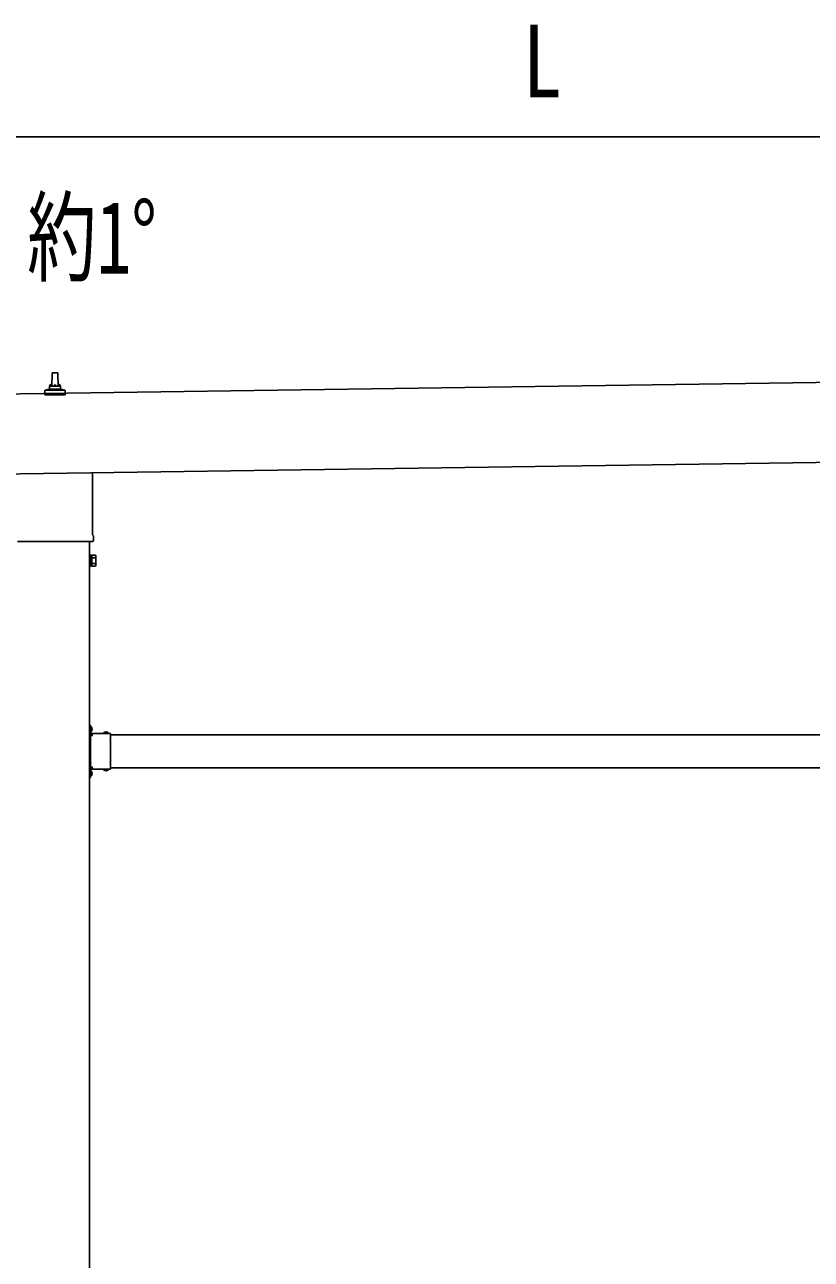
# Model space of a CAD drawing. Units: millimetres, scale not verified. Extents: x -16820 to 16820, y -11880 to 11880.
# Drawn here: x -2686 to -1260, y -1594 to 645 of the extents above; entities that cross this region are included whole.
import ezdxf
from ezdxf.enums import TextEntityAlignment as Align

# ---------------------------------------------------------------- set-up
doc = ezdxf.new("R2010")
doc.units = ezdxf.units.MM
doc.header["$LTSCALE"] = 50
for name, color, linetype in [('0-5_YKK_13', 4, 'Continuous'), ('0-6_YKK_A1', 4, 'Continuous'), ('0-7_YKK_D', 6, 'Continuous')]:
    doc.layers.add(name, color=color, linetype=linetype)
doc.styles.add('ＭＳ ゴシック', font='')
doc.styles.get('ＭＳ ゴシック').set_extended_font_data('MS Gothic')

msp = doc.modelspace()

# ---------------------------------------------------------------- linework, layer by layer
at = {"layer": '0-5_YKK_13'}
for p, q in [((-2637.19, -11.15), (-2636.46, 12.37)), ((-2635.46, 13.35), (-2626.91, 13.35)), ((-2625.91, 12.37), (-2625.19, -11.15)), ((-2649.44, -26.65), (-2649.44, -18.94)), ((-2649.06, -18.15), (-2613.32, -18.15)), ((-2648.67, -17.97), (-2641.95, -16.34)), ((-2641.57, -16.15), (-2620.81, -16.15)), ((-2641.19, -15.36), (-2641.19, -11.15)), ((-2640.19, -11.15), (-2622.19, -11.15)), ((-2621.19, -15.36), (-2621.19, -11.15)), ((-2613.7, -17.97), (-2620.42, -16.34)), ((-2612.94, -26.65), (-2612.94, -18.94)), ((-2612.94, -26.65), (-2649.44, -26.65)), ((-2562.89, -168.04), (-2562.89, -280.64)), ((-2561.19, -283.91), (-2561.19, -289.41)), ((-2563.25, -292.91), (-2699.12, -292.91)), ((-2564.19, -322.51), (-2557.95, -322.51)), ((-2564.19, -332.32), (-2557.95, -332.32)), ((-2557.19, -318.91), (-2557.95, -317.6)), ((-2557.19, -318.91), (-2557.19, -335.91)), ((-2566.69, -336.61), (-2564.19, -336.61)), ((-2564.19, -337.23), (-2557.95, -337.23)), ((-2557.19, -335.91), (-2557.95, -337.23)), ((-2567.09, -625.63), (-2568.69, -625.63)), ((-2567.09, -642.59), (-2567.09, -625.63)), ((-2568.69, -630.13), (-2567.09, -630.13)), ((-2567.09, -631.13), (-2568.69, -631.13)), ((-2562.99, -633.13), (-2568.69, -633.13)), ((-2567.09, -635.13), (-2568.69, -635.13)), ((-2568.69, -636.13), (-2567.09, -636.13)), ((-2567.09, -629.09), (-2567.09, -637.16)), ((-2567.09, -632), (-2564.43, -630.68)), ((-2567.09, -634.25), (-2564.43, -635.58)), ((-2530.69, -641.03), (-2567.09, -641.03)), ((-2566.69, -642.63), (-2563.69, -642.63)), ((-2566.69, -651.41), (-2566.69, -644.63)), ((-2566.23, -628.39), (-2566.39, -628.39)), ((-2566.23, -637.86), (-2566.39, -637.86)), ((-2543.42, -640.17), (-2543.42, -640.33)), ((-2534.65, -641.03), (-2542.72, -641.03)), ((-2539.81, -641.03), (-2541.14, -638.37)), ((-2537.56, -641.03), (-2536.24, -638.37)), ((-2533.95, -640.17), (-2533.95, -640.33)), ((-2530.69, -651.41), (-2530.69, -641.03)), ((-2566.69, -693.41), (-2566.69, -652.84)), ((-2530.69, -693.41), (-2530.69, -652.84)), ((-2567.09, -711.13), (-2568.69, -711.13)), ((-2567.09, -715.13), (-2568.69, -715.13)), ((-2567.09, -720.63), (-2567.09, -703.67)), ((-2530.69, -705.23), (-2567.09, -705.23)), ((-2567.09, -709.09), (-2567.09, -717.16)), ((-2567.09, -712), (-2564.43, -710.68)), ((-2567.09, -714.25), (-2564.43, -715.58)), ((-2566.69, -701.63), (-2566.69, -694.84)), ((-2563.69, -703.63), (-2566.69, -703.63)), ((-2566.23, -708.39), (-2566.39, -708.39)), ((-2543.42, -706.09), (-2543.42, -705.93)), ((-2534.65, -705.23), (-2542.72, -705.23)), ((-2539.81, -705.23), (-2541.14, -707.88)), ((-2537.56, -705.23), (-2536.24, -707.88)), ((-2533.95, -706.09), (-2533.95, -705.93)), ((-2530.69, -705.23), (-2530.69, -694.84)), ((-2567.09, -720.63), (-2568.69, -720.63)), ((-2566.23, -717.86), (-2566.39, -717.86))]:
    msp.add_line(p, q, dxfattribs=at)
msp.add_lwpolyline([(-2566.69, -337.91), (-2566.69, -316.91), (-2568.69, -316.91), (-2568.69, -337.91)], close=True, dxfattribs=at)
for points in [[(-2564.19, -336.61), (-2564.19, -318.21), (-2566.69, -318.21)], [(-2564.19, -337.23), (-2564.19, -317.6), (-2557.95, -317.6)], [(-2568.69, -640.63), (-2568.69, -634.63), (-2568.69, -631.63), (-2568.69, -625.63)], [(-2566.69, -644.63), (-2563.69, -644.63), (-2563.69, -641.03)], [(-2568.69, -720.63), (-2568.69, -714.63), (-2568.69, -711.63), (-2568.69, -705.63)], [(-2566.69, -701.63), (-2563.69, -701.63), (-2563.69, -705.23)]]:
    msp.add_lwpolyline(points, dxfattribs=at)
for centre, radius, start, end in [((-2635.46, 12.35), 1, 90, 178.60509), ((-2626.91, 12.35), 1, 1.39491, 90), ((-2648.44, -18.94), 1, 103.62699, 180), ((-2642.19, -15.36), 1, 283.62699, 0), ((-2637.1, -11.79), 4.13, 90, 171.17633), ((-2640.19, -12.15), 1, 90, 180), ((-2627.85, -11.15), 4.83, 133.60282, 180), ((-2634.52, -11.15), 4.83, 0, 46.39718), ((-2625.27, -11.79), 4.13, 8.82367, 90), ((-2622.19, -12.15), 1, 0, 90), ((-2620.19, -15.36), 1, 180, 256.37301), ((-2613.94, -18.94), 1, 0, 76.37301), ((-2565.19, -289.41), 4, 298.95502, 345.52249), ((-2565.19, -283.91), 4, 0, 54.90037), ((-2565.19, -289.41), 4, 345.52249, 0), ((-2573.43, -327.41), 16.24, 342.41205, 17.58795), ((-2561.53, -320.05), 4.34, 325.61575, 34.38425), ((-2561.53, -334.77), 4.34, 325.61575, 34.38425), ((-2566.69, -640.63), 2, 180, 270), ((-2566.39, -629.09), 0.7, 90, 180), ((-2566.39, -637.16), 0.7, 180, 270), ((-2566.23, -629.25), 0.862, 39.12355, 90), ((-2566.23, -637), 0.862, 270, 320.87645), ((-2570.99, -633.13), 7, 0, 39.12355), ((-2570.99, -633.13), 7, 320.87645, 0), ((-2542.56, -640.17), 0.862, 129.12355, 180), ((-2542.72, -640.33), 0.7, 180, 270), ((-2538.69, -644.93), 7, 90, 129.12355), ((-2538.69, -644.93), 7, 50.87645, 90), ((-2534.65, -640.33), 0.7, 270, 0), ((-2534.82, -640.17), 0.862, 0, 50.87645), ((-2567.39, -652.13), 1, 314.427, 45.573), ((-2529.99, -652.13), 1, 134.427, 225.573), ((-2567.39, -694.13), 1, 314.427, 45.573), ((-2529.99, -694.13), 1, 134.427, 225.573), ((-2566.69, -705.63), 2, 90, 180), ((-2566.39, -709.09), 0.7, 90, 180), ((-2566.23, -709.25), 0.862, 39.12355, 90), ((-2570.99, -713.13), 7, 0, 39.12355), ((-2570.99, -713.13), 7, 320.87645, 0), ((-2542.72, -705.93), 0.7, 90, 180), ((-2542.56, -706.09), 0.862, 180, 230.87645), ((-2538.69, -701.33), 7, 230.87645, 270), ((-2538.69, -701.33), 7, 270, 309.12355), ((-2534.65, -705.93), 0.7, 0, 90), ((-2534.82, -706.09), 0.862, 309.12355, 0), ((-2566.39, -717.16), 0.7, 180, 270), ((-2566.23, -717), 0.862, 270, 320.87645)]:
    msp.add_arc(centre, radius, start, end, dxfattribs=at)
at = {"layer": '0-6_YKK_A1'}
for p, q in [((323.54, 18.19), (-5063.5, -58.74)), ((-5061.42, -203.73), (325.61, -126.77)), ((-2568.69, -3116.13), (-2568.69, -292.91)), ((-2530.69, -643.13), (-931.69, -643.13)), ((-2563.69, -703.13), (-2568.19, -703.13)), ((-2530.69, -703.13), (-931.69, -703.13))]:
    msp.add_line(p, q, dxfattribs=at)
msp.add_lwpolyline([(-2563.69, -643.13), (-2568.19, -643.13), (-2568.19, -703.13)], dxfattribs=at)
at = {"layer": '0-7_YKK_D'}
msp.add_line((1410.45, 440.95), (-4880.99, 440.95), dxfattribs=at)

# ---------------------------------------------------------------- texts
at = {"layer": '0-6_YKK_A1', "style": 'ＭＳ ゴシック', "width": 0.7}
msp.add_text('約1°', height=132, dxfattribs=at).set_placement((-2681.74, 153.61), align=Align.BOTTOM_LEFT)
at = {"layer": '0-7_YKK_D', "style": 'ＭＳ ゴシック', "width": 0.8}
msp.add_text('L', height=132, dxfattribs=at).set_placement((-1783.27, 472.95), align=Align.BOTTOM_LEFT)

doc.saveas('drawing.dxf')
